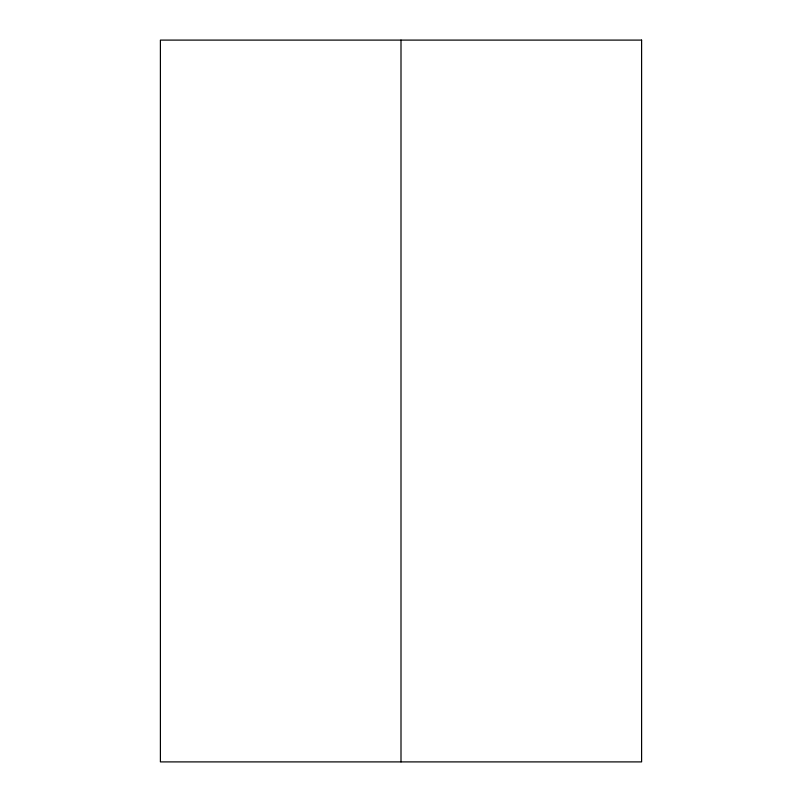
<?xml version="1.0" encoding="UTF-8"?>
<svg xmlns="http://www.w3.org/2000/svg" width="802" height="802" viewBox="0 0 802 802"><rect width="100%" height="100%" fill="white"/><g stroke="black" fill="none" stroke-linecap="round" stroke-linejoin="round"><path stroke-width="1.2" d="M401 40.1L401 761.9M641.6 40.1L160.4 40.1L160.4 761.9L641.6 761.9L641.6 40.1"/></g></svg>
